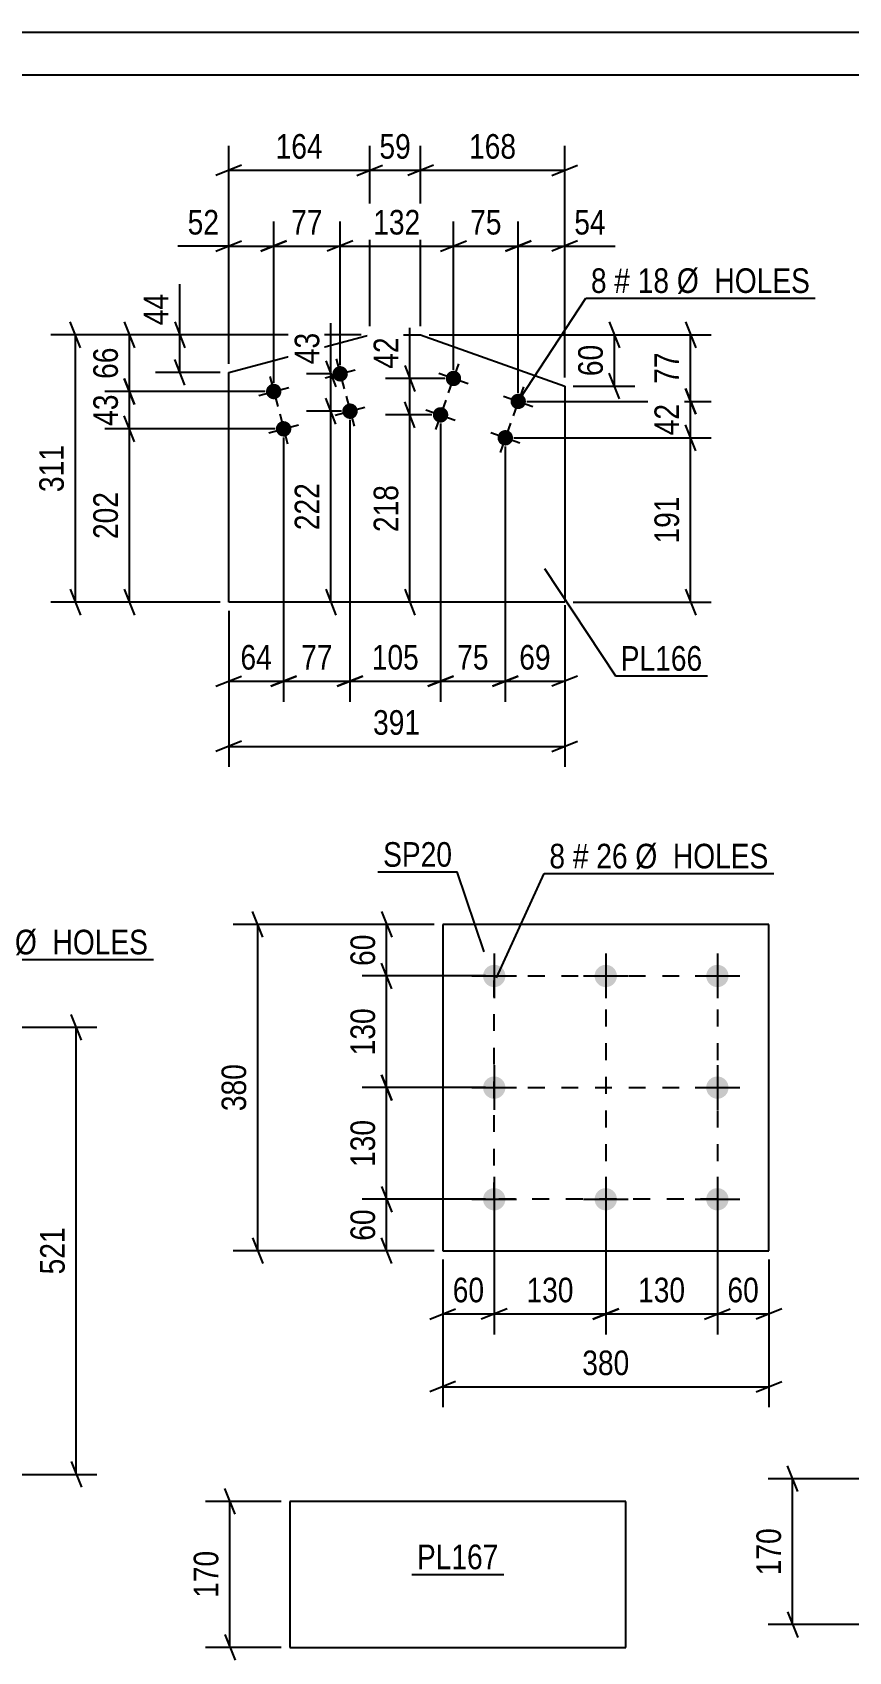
# Model space of a CAD drawing. Header units: millimetres. Extents: x 0 to 420, y 0 to 297.
# Drawn here: x 109.1 to 204.2, y 108.4 to 297 of the extents above; entities that cross this region are included whole.
import ezdxf

# ---------------------------------------------------------------- set-up
doc = ezdxf.new("R2010")
doc.units = ezdxf.units.MM
doc.linetypes.add('DXK_LINE_DOT2', pattern=[3.9198, 1.9599, -1.9599])
doc.styles.add('Arial Narrow', font='ARIALN.TTF', dxfattribs={"height": 0.2})

# ---------------------------------------------------------------- blocks, each defined once
blk = doc.blocks.new('Unknown-122572960-1115')
at = {"color": 5, "linetype": 'Continuous'}
for p, q in [((420, 297), (0, 297)), ((415, 292), (5, 292))]:
    blk.add_line(p, q, dxfattribs=at)
blk = doc.blocks.new('Part-122572960-23450 - 23449')
at = {"color": 2, "linetype": 'Continuous'}
for p, q in [((194.92, 193.12), (156.92, 193.12)), ((156.92, 193.12), (156.92, 155.12)), ((194.92, 155.12), (194.92, 193.12)), ((156.92, 155.12), (194.92, 155.12))]:
    blk.add_line(p, q, dxfattribs=at)
blk = doc.blocks.new('Bolt-122572960-23451 - 23449')
at = {"linetype": 'Continuous'}
for points in [[(162.92, 188.42, -1), (162.92, 185.82, -1)], [(175.92, 188.42, -1), (175.92, 185.82, -1)], [(188.92, 188.42, -1), (188.92, 185.82, -1)], [(162.92, 175.42, -1), (162.92, 172.82, -1)], [(188.92, 175.42, -1), (188.92, 172.82, -1)], [(162.92, 162.42, -1), (162.92, 159.82, -1)], [(175.92, 162.42, -1), (175.92, 159.82, -1)], [(188.92, 162.42, -1), (188.92, 159.82, -1)]]:
    blk.add_hatch(color=1, dxfattribs=at).paths.add_polyline_path(points)
at = {"color": 1, "linetype": 'Continuous'}
for p, q in [((162.92, 189.72), (162.92, 184.52)), ((175.92, 189.72), (175.92, 184.52)), ((188.92, 189.72), (188.92, 184.52)), ((160.32, 187.12), (165.52, 187.12)), ((173.32, 187.12), (178.52, 187.12)), ((186.32, 187.12), (191.52, 187.12)), ((162.92, 176.72), (162.92, 171.52)), ((188.92, 176.72), (188.92, 171.52)), ((160.32, 174.12), (165.52, 174.12)), ((186.32, 174.12), (191.52, 174.12)), ((162.92, 163.72), (162.92, 158.52)), ((175.92, 163.72), (175.92, 158.52)), ((188.92, 163.72), (188.92, 158.52)), ((160.32, 161.12), (165.52, 161.12)), ((173.32, 161.12), (178.52, 161.12)), ((186.32, 161.12), (191.52, 161.12))]:
    blk.add_line(p, q, dxfattribs=at)
blk = doc.blocks.new('Part-122572960-23481 - 23480')
at = {"color": 2, "linetype": 'Continuous'}
for p, q in [((178.25, 125.94), (139.11, 125.94)), ((139.11, 125.94), (139.11, 108.94)), ((178.25, 108.94), (178.25, 125.94)), ((139.11, 108.94), (178.25, 108.94))]:
    blk.add_line(p, q, dxfattribs=at)
blk = doc.blocks.new('Part-122572960-23623 - 23622')
at = {"color": 2, "linetype": 'Continuous'}
for p, q in [((131.99, 257.41), (148.42, 261.78)), ((148.42, 261.78), (154.34, 261.78)), ((154.34, 261.78), (171.13, 255.82)), ((131.99, 230.65), (131.99, 257.41)), ((171.13, 255.82), (171.13, 230.65)), ((171.13, 230.65), (131.99, 230.65))]:
    blk.add_line(p, q, dxfattribs=at)
blk = doc.blocks.new('Bolt-122572960-23624 - 23622')
at = {"linetype": 'Continuous'}
for points in [[(159.02, 256.4, -1), (157.33, 257, -1)], [(166.56, 253.73, -1), (164.87, 254.33, -1)], [(157.52, 252.16, -1), (155.82, 252.76, -1)], [(165.06, 249.49, -1), (163.36, 250.09, -1)]]:
    blk.add_hatch(color=1, dxfattribs=at).paths.add_polyline_path(points)
at = {"color": 1, "linetype": 'Continuous'}
for p, q in [((158.78, 258.4), (157.57, 255.01)), ((156.48, 257.31), (159.87, 256.1)), ((164.02, 254.63), (167.41, 253.43)), ((166.32, 255.73), (165.11, 252.33)), ((154.97, 253.06), (158.37, 251.86)), ((157.27, 254.16), (156.07, 250.77)), ((164.81, 251.48), (163.61, 248.09)), ((162.51, 250.39), (165.91, 249.19))]:
    blk.add_line(p, q, dxfattribs=at)
blk = doc.blocks.new('Bolt-122572960-23625 - 23622')
at = {"linetype": 'Continuous'}
for points in [[(144.74, 258.11), (144.92, 258.14), (145.11, 258.13), (145.29, 258.08), (145.46, 257.99), (145.6, 257.87), (145.72, 257.73), (145.81, 257.56), (145.86, 257.38), (145.87, 257.19), (145.84, 257), (145.77, 256.83), (145.67, 256.67), (145.53, 256.54), (145.37, 256.44), (145.2, 256.37), (145.01, 256.34), (144.82, 256.35), (144.64, 256.4), (144.48, 256.48), (144.33, 256.6), (144.21, 256.75), (144.13, 256.92), (144.08, 257.1), (144.07, 257.29), (144.1, 257.47), (144.17, 257.65), (144.27, 257.81), (144.4, 257.94), (144.56, 258.04)], [(137, 256.05), (137.19, 256.08), (137.38, 256.07), (137.56, 256.02), (137.73, 255.94), (137.87, 255.82), (137.99, 255.67), (138.08, 255.5), (138.13, 255.32), (138.13, 255.13), (138.1, 254.95), (138.04, 254.77), (137.93, 254.61), (137.8, 254.48), (137.64, 254.38), (137.47, 254.31), (137.28, 254.28), (137.09, 254.29), (136.91, 254.34), (136.74, 254.43), (136.6, 254.55), (136.48, 254.69), (136.4, 254.86), (136.35, 255.04), (136.34, 255.23), (136.37, 255.42), (136.43, 255.59), (136.54, 255.75), (136.67, 255.88), (136.83, 255.99)], [(145.89, 253.76), (146.08, 253.79), (146.27, 253.78), (146.45, 253.73), (146.62, 253.64), (146.76, 253.53), (146.88, 253.38), (146.96, 253.21), (147.01, 253.03), (147.02, 252.84), (146.99, 252.66), (146.92, 252.48), (146.82, 252.32), (146.69, 252.19), (146.53, 252.09), (146.36, 252.02), (146.17, 251.99), (145.98, 252), (145.8, 252.05), (145.63, 252.14), (145.49, 252.25), (145.37, 252.4), (145.28, 252.57), (145.23, 252.75), (145.23, 252.94), (145.25, 253.12), (145.32, 253.3), (145.43, 253.46), (145.56, 253.59), (145.72, 253.69)], [(138.16, 251.7), (138.35, 251.73), (138.54, 251.72), (138.72, 251.67), (138.88, 251.59), (139.03, 251.47), (139.15, 251.32), (139.23, 251.15), (139.28, 250.97), (139.29, 250.78), (139.26, 250.6), (139.19, 250.42), (139.09, 250.27), (138.96, 250.13), (138.8, 250.03), (138.62, 249.96), (138.44, 249.93), (138.25, 249.95), (138.07, 249.99), (137.9, 250.08), (137.76, 250.2), (137.64, 250.34), (137.55, 250.51), (137.5, 250.69), (137.49, 250.88), (137.52, 251.07), (137.59, 251.24), (137.69, 251.4), (137.83, 251.53), (137.99, 251.64)]]:
    blk.add_hatch(color=1, dxfattribs=at).paths.add_polyline_path(points)
at = {"color": 1, "linetype": 'Continuous'}
for p, q in [((144.5, 258.98), (145.43, 255.5)), ((136.77, 256.92), (137.7, 253.44)), ((143.23, 256.78), (146.71, 257.7)), ((135.5, 254.72), (138.98, 255.65)), ((145.66, 254.63), (146.59, 251.15)), ((144.38, 252.43), (147.86, 253.35)), ((136.65, 250.37), (140.13, 251.3)), ((137.93, 252.57), (138.86, 249.09))]:
    blk.add_line(p, q, dxfattribs=at)
blk = doc.blocks.new('Rectangle-122572960-28827 - 23449')
at = {"color": 1, "linetype": 'DXK_LINE_DOT2'}
blk.add_lwpolyline([(162.92, 187.12), (188.92, 187.12), (188.92, 161.12), (162.92, 161.12), (162.92, 187.12)], close=True, dxfattribs=at)
blk = doc.blocks.new('Line-122572960-28837 - 23449')
at = {"color": 1, "linetype": 'DXK_LINE_DOT2'}
blk.add_line((175.92, 187.12), (175.92, 161.12), dxfattribs=at)
blk = doc.blocks.new('Line-122572960-28844 - 23449')
at = {"color": 1, "linetype": 'DXK_LINE_DOT2'}
blk.add_line((162.92, 174.12), (188.92, 174.12), dxfattribs=at)
blk = doc.blocks.new('StraightDimension-122572960-23823 - 23490')
at = {"color": 7, "linetype": 'Continuous'}
for p, q in [((206.68, 128.58), (194.83, 128.58)), ((198.28, 127.08), (197.08, 130.08)), ((197.68, 111.58), (197.68, 128.58)), ((206.68, 111.58), (194.83, 111.58)), ((197.08, 113.08), (198.28, 110.08))]:
    blk.add_line(p, q, dxfattribs=at)
at = {"color": 0}
blk.add_wipeout([(196.93, 123.42), (192.73, 123.42), (192.73, 116.73), (196.93, 116.73)], dxfattribs=at)
at = {"color": 3, "style": 'Arial Narrow'}
blk.add_text('170', height=2.863, rotation=90.0002, dxfattribs=at).set_placement((196.33, 117.33))
blk = doc.blocks.new('StraightDimension-122572960-23787 - 23449')
at = {"color": 7, "linetype": 'Continuous'}
for p, q in [((188.92, 160.12), (188.92, 145.37)), ((194.92, 154.12), (194.92, 145.37)), ((187.42, 147.17), (190.42, 148.37)), ((188.92, 147.77), (194.92, 147.77)), ((196.42, 148.37), (193.42, 147.17))]:
    blk.add_line(p, q, dxfattribs=at)
at = {"color": 0}
blk.add_wipeout([(194.35, 148.52), (194.35, 152.72), (189.49, 152.72), (189.49, 148.52)], dxfattribs=at)
at = {"color": 3, "style": 'Arial Narrow'}
blk.add_text('60', height=2.863, dxfattribs=at).set_placement((190.09, 149.12))
blk = doc.blocks.new('StraightDimension-122572960-23767 - 23449')
at = {"color": 7, "linetype": 'Continuous'}
for p, q in [((149.79, 194.62), (150.99, 191.62)), ((155.92, 193.12), (147.54, 193.12)), ((150.39, 187.12), (150.39, 193.12)), ((150.99, 185.62), (149.79, 188.62)), ((161.92, 187.12), (147.54, 187.12))]:
    blk.add_line(p, q, dxfattribs=at)
at = {"color": 0}
blk.add_wipeout([(149.64, 192.55), (145.44, 192.55), (145.44, 187.69), (149.64, 187.69)], dxfattribs=at)
at = {"color": 3, "style": 'Arial Narrow'}
blk.add_text('60', height=2.863, rotation=90.0002, dxfattribs=at).set_placement((149.04, 188.29))
blk = doc.blocks.new('StraightDimension-122572960-29993 - 23449')
at = {"color": 7, "linetype": 'Continuous'}
for p, q in [((175.92, 160.12), (175.92, 145.37)), ((188.92, 160.12), (188.92, 145.37)), ((177.42, 148.37), (174.42, 147.17)), ((175.92, 147.77), (188.92, 147.77)), ((187.42, 147.17), (190.42, 148.37))]:
    blk.add_line(p, q, dxfattribs=at)
at = {"color": 0}
blk.add_wipeout([(185.76, 148.52), (185.76, 152.72), (179.08, 152.72), (179.08, 148.52)], dxfattribs=at)
at = {"color": 3, "style": 'Arial Narrow'}
blk.add_text('130', height=2.863, dxfattribs=at).set_placement((179.68, 149.12))
blk = doc.blocks.new('StraightDimension-122572960-23770 - 23449')
at = {"color": 7, "linetype": 'Continuous'}
for p, q in [((149.79, 162.62), (150.99, 159.62)), ((161.92, 161.12), (147.54, 161.12)), ((150.39, 155.12), (150.39, 161.12)), ((150.99, 153.62), (149.79, 156.62)), ((155.92, 155.12), (147.54, 155.12))]:
    blk.add_line(p, q, dxfattribs=at)
at = {"color": 0}
blk.add_wipeout([(149.64, 160.55), (145.44, 160.55), (145.44, 155.69), (149.64, 155.69)], dxfattribs=at)
at = {"color": 3, "style": 'Arial Narrow'}
blk.add_text('60', height=2.863, rotation=90.0002, dxfattribs=at).set_placement((149.04, 156.29))
blk = doc.blocks.new('StraightDimension-122572960-23783 - 23449')
at = {"color": 7, "linetype": 'Continuous'}
for p, q in [((135.97, 191.62), (134.77, 194.62)), ((155.92, 193.12), (132.52, 193.12)), ((135.37, 155.12), (135.37, 193.12)), ((134.77, 156.62), (135.97, 153.62)), ((155.92, 155.12), (132.52, 155.12))]:
    blk.add_line(p, q, dxfattribs=at)
at = {"color": 0}
blk.add_wipeout([(134.62, 177.46), (130.42, 177.46), (130.42, 170.78), (134.62, 170.78)], dxfattribs=at)
at = {"color": 3, "style": 'Arial Narrow'}
blk.add_text('380', height=2.863, rotation=90.0002, dxfattribs=at).set_placement((134.02, 171.38))
blk = doc.blocks.new('StraightDimension-122572960-23790 - 23449')
at = {"color": 7, "linetype": 'Continuous'}
for p, q in [((162.92, 160.12), (162.92, 145.37)), ((156.92, 154.12), (156.92, 145.37)), ((155.42, 147.17), (158.42, 148.37)), ((156.92, 147.77), (162.92, 147.77)), ((164.42, 148.37), (161.42, 147.17))]:
    blk.add_line(p, q, dxfattribs=at)
at = {"color": 0}
blk.add_wipeout([(162.35, 148.52), (162.35, 152.72), (157.49, 152.72), (157.49, 148.52)], dxfattribs=at)
at = {"color": 3, "style": 'Arial Narrow'}
blk.add_text('60', height=2.863, dxfattribs=at).set_placement((158.09, 149.12))
blk = doc.blocks.new('StraightDimension-122572960-23803 - 23449')
at = {"color": 7, "linetype": 'Continuous'}
for p, q in [((156.92, 154.12), (156.92, 136.89)), ((194.92, 154.12), (194.92, 136.89)), ((158.42, 139.89), (155.42, 138.69)), ((193.42, 138.69), (196.42, 139.89)), ((156.92, 139.29), (194.92, 139.29))]:
    blk.add_line(p, q, dxfattribs=at)
at = {"color": 0}
blk.add_wipeout([(179.26, 140.04), (179.26, 144.24), (172.58, 144.24), (172.58, 140.04)], dxfattribs=at)
at = {"color": 3, "style": 'Arial Narrow'}
blk.add_text('380', height=2.863, dxfattribs=at).set_placement((173.18, 140.64))
blk = doc.blocks.new('StraightDimension-122572960-29969 - 23449')
at = {"color": 7, "linetype": 'Continuous'}
for p, q in [((150.99, 172.62), (149.79, 175.62)), ((161.92, 174.12), (147.54, 174.12)), ((150.39, 161.12), (150.39, 174.12)), ((149.79, 162.62), (150.99, 159.62)), ((161.92, 161.12), (147.54, 161.12))]:
    blk.add_line(p, q, dxfattribs=at)
at = {"color": 0}
blk.add_wipeout([(149.64, 170.96), (145.44, 170.96), (145.44, 164.28), (149.64, 164.28)], dxfattribs=at)
at = {"color": 3, "style": 'Arial Narrow'}
blk.add_text('130', height=2.863, rotation=90.0002, dxfattribs=at).set_placement((149.04, 164.88))
blk = doc.blocks.new('StraightDimension-122572960-29971 - 23449')
at = {"color": 7, "linetype": 'Continuous'}
for p, q in [((150.99, 185.62), (149.79, 188.62)), ((161.92, 187.12), (147.54, 187.12)), ((150.39, 174.12), (150.39, 187.12)), ((149.79, 175.62), (150.99, 172.62)), ((161.92, 174.12), (147.54, 174.12))]:
    blk.add_line(p, q, dxfattribs=at)
at = {"color": 0}
blk.add_wipeout([(149.64, 183.96), (145.44, 183.96), (145.44, 177.28), (149.64, 177.28)], dxfattribs=at)
at = {"color": 3, "style": 'Arial Narrow'}
blk.add_text('130', height=2.863, rotation=90.0002, dxfattribs=at).set_placement((149.04, 177.88))
blk = doc.blocks.new('StraightDimension-122572960-29991 - 23449')
at = {"color": 7, "linetype": 'Continuous'}
for p, q in [((162.92, 160.12), (162.92, 145.37)), ((175.92, 160.12), (175.92, 145.37)), ((164.42, 148.37), (161.42, 147.17)), ((162.92, 147.77), (175.92, 147.77)), ((174.42, 147.17), (177.42, 148.37))]:
    blk.add_line(p, q, dxfattribs=at)
at = {"color": 0}
blk.add_wipeout([(172.76, 148.52), (172.76, 152.72), (166.08, 152.72), (166.08, 148.52)], dxfattribs=at)
at = {"color": 3, "style": 'Arial Narrow'}
blk.add_text('130', height=2.863, dxfattribs=at).set_placement((166.68, 149.12))
blk = doc.blocks.new('StraightDimension-122572960-23815 - 23480')
at = {"color": 7, "linetype": 'Continuous'}
for p, q in [((132.73, 124.44), (131.53, 127.44)), ((138.11, 125.94), (129.28, 125.94)), ((132.13, 108.94), (132.13, 125.94)), ((131.53, 110.44), (132.73, 107.44)), ((138.11, 108.94), (129.28, 108.94))]:
    blk.add_line(p, q, dxfattribs=at)
at = {"color": 0}
blk.add_wipeout([(131.38, 120.78), (127.18, 120.78), (127.18, 114.1), (131.38, 114.1)], dxfattribs=at)
at = {"color": 3, "style": 'Arial Narrow'}
blk.add_text('170', height=2.863, rotation=90.0002, dxfattribs=at).set_placement((130.78, 114.7))
blk = doc.blocks.new('StraightDimension-122572960-24060 - 23622')
at = {"color": 7, "linetype": 'Continuous'}
for p, q in [((119.83, 256.68), (121.03, 253.68)), ((136.24, 255.18), (117.58, 255.18)), ((120.43, 250.83), (120.43, 255.18)), ((137.39, 250.83), (117.58, 250.83)), ((121.03, 249.33), (119.83, 252.33))]:
    blk.add_line(p, q, dxfattribs=at)
at = {"color": 0}
blk.add_wipeout([(119.68, 255.44), (115.48, 255.44), (115.48, 250.58), (119.68, 250.58)], dxfattribs=at)
at = {"color": 3, "style": 'Arial Narrow'}
blk.add_text('43', height=2.863, rotation=90.0002, dxfattribs=at).set_placement((119.08, 251.18))
blk = doc.blocks.new('StraightDimension-122572960-23984 - 23622')
at = {"color": 7, "linetype": 'Continuous'}
for p, q in [((148.42, 262.78), (148.42, 283.79)), ((154.34, 262.78), (154.34, 283.79)), ((146.92, 280.34), (149.92, 281.54)), ((155.84, 281.54), (152.84, 280.34)), ((148.42, 280.94), (154.34, 280.94))]:
    blk.add_line(p, q, dxfattribs=at)
at = {"color": 0}
blk.add_wipeout([(153.81, 281.69), (153.81, 285.89), (148.95, 285.89), (148.95, 281.69)], dxfattribs=at)
at = {"color": 3, "style": 'Arial Narrow'}
blk.add_text('59', height=2.863, dxfattribs=at).set_placement((149.55, 282.29))
blk = doc.blocks.new('StraightDimension-122572960-23983 - 23622')
at = {"color": 7, "linetype": 'Continuous'}
for p, q in [((154.34, 262.78), (154.34, 283.79)), ((171.13, 256.82), (171.13, 283.79)), ((155.84, 281.54), (152.84, 280.34)), ((169.63, 280.34), (172.63, 281.54)), ((154.34, 280.94), (171.13, 280.94))]:
    blk.add_line(p, q, dxfattribs=at)
at = {"color": 0}
blk.add_wipeout([(166.08, 281.69), (166.08, 285.89), (159.39, 285.89), (159.39, 281.69)], dxfattribs=at)
at = {"color": 3, "style": 'Arial Narrow'}
blk.add_text('168', height=2.863, dxfattribs=at).set_placement((159.99, 282.29))
blk = doc.blocks.new('StraightDimension-122572960-23985 - 23622')
at = {"color": 7, "linetype": 'Continuous'}
for p, q in [((131.99, 258.41), (131.99, 283.79)), ((148.42, 262.78), (148.42, 283.79)), ((133.49, 281.54), (130.49, 280.34)), ((146.92, 280.34), (149.92, 281.54)), ((131.99, 280.94), (148.42, 280.94))]:
    blk.add_line(p, q, dxfattribs=at)
at = {"color": 0}
blk.add_wipeout([(143.54, 281.69), (143.54, 285.89), (136.86, 285.89), (136.86, 281.69)], dxfattribs=at)
at = {"color": 3, "style": 'Arial Narrow'}
blk.add_text('164', height=2.863, dxfattribs=at).set_placement((137.46, 282.29))
blk = doc.blocks.new('StraightDimension-122572960-23991 - 23622')
at = {"color": 7, "linetype": 'Continuous'}
for p, q in [((131.99, 229.65), (131.99, 211.46)), ((171.13, 229.65), (171.13, 211.46)), ((133.49, 214.46), (130.49, 213.26)), ((131.99, 213.86), (171.13, 213.86)), ((169.63, 213.26), (172.63, 214.46))]:
    blk.add_line(p, q, dxfattribs=at)
at = {"color": 0}
blk.add_wipeout([(154.9, 214.61), (154.9, 218.81), (148.21, 218.81), (148.21, 214.61)], dxfattribs=at)
at = {"color": 3, "style": 'Arial Narrow'}
blk.add_text('391', height=2.863, dxfattribs=at).set_placement((148.81, 215.21))
blk = doc.blocks.new('StraightDimension-122572960-24059 - 23622')
at = {"color": 7, "linetype": 'Continuous'}
for p, q in [((119.83, 263.28), (121.03, 260.28)), ((147.42, 261.78), (117.58, 261.78)), ((120.43, 255.18), (120.43, 261.78)), ((121.03, 253.68), (119.83, 256.68)), ((136.24, 255.18), (117.58, 255.18))]:
    blk.add_line(p, q, dxfattribs=at)
at = {"color": 0}
blk.add_wipeout([(119.68, 260.91), (115.48, 260.91), (115.48, 256.05), (119.68, 256.05)], dxfattribs=at)
at = {"color": 3, "style": 'Arial Narrow'}
blk.add_text('66', height=2.863, rotation=90.0002, dxfattribs=at).set_placement((119.08, 256.65))
blk = doc.blocks.new('StraightDimension-122572960-23995 - 23622')
at = {"color": 7, "linetype": 'Continuous'}
for p, q in [((125.7, 263.28), (126.9, 260.28)), ((147.42, 261.78), (123.45, 261.78)), ((126.3, 257.41), (126.3, 261.78)), ((126.9, 255.91), (125.7, 258.91)), ((130.99, 257.41), (123.45, 257.41))]:
    blk.add_line(p, q, dxfattribs=at)
at = {"color": 0}
blk.add_wipeout([(125.55, 267.16), (121.35, 267.16), (121.35, 262.3), (125.55, 262.3)], dxfattribs=at)
at = {"color": 7, "linetype": 'Continuous'}
blk.add_line((126.3, 261.78), (126.3, 267.68), dxfattribs=at)
blk.add_line((126.3, 261.78), (126.3, 267.68), dxfattribs=at)
at = {"color": 3, "style": 'Arial Narrow'}
blk.add_text('44', height=2.863, rotation=90.0002, dxfattribs=at).set_placement((124.95, 262.9))
blk = doc.blocks.new('StraightDimension-122572960-23999 - 23622')
at = {"color": 7, "linetype": 'Continuous'}
for p, q in [((176.32, 263.28), (177.52, 260.28)), ((155.34, 261.78), (179.32, 261.78)), ((176.92, 255.82), (176.92, 261.78)), ((177.52, 254.32), (176.32, 257.32)), ((172.13, 255.82), (179.32, 255.82))]:
    blk.add_line(p, q, dxfattribs=at)
at = {"color": 0}
blk.add_wipeout([(176.17, 261.23), (171.97, 261.23), (171.97, 256.37), (176.17, 256.37)], dxfattribs=at)
at = {"color": 3, "style": 'Arial Narrow'}
blk.add_text('60', height=2.863, rotation=90.0002, dxfattribs=at).set_placement((175.57, 256.97))
blk = doc.blocks.new('StraightDimension-122572960-24003 - 23622')
at = {"color": 7, "linetype": 'Continuous'}
for p, q in [((165.72, 255.03), (165.72, 274.96)), ((171.13, 256.82), (171.13, 274.96)), ((164.22, 271.51), (167.22, 272.71)), ((165.72, 272.11), (171.13, 272.11)), ((172.63, 272.71), (169.63, 271.51))]:
    blk.add_line(p, q, dxfattribs=at)
at = {"color": 0}
blk.add_wipeout([(176.51, 272.86), (176.51, 277.06), (171.65, 277.06), (171.65, 272.86)], dxfattribs=at)
at = {"color": 7, "linetype": 'Continuous'}
blk.add_line((171.13, 272.11), (177.03, 272.11), dxfattribs=at)
blk.add_line((171.13, 272.11), (177.03, 272.11), dxfattribs=at)
at = {"color": 3, "style": 'Arial Narrow'}
blk.add_text('54', height=2.863, dxfattribs=at).set_placement((172.25, 273.46))
blk = doc.blocks.new('StraightDimension-122572960-24004 - 23622')
at = {"color": 7, "linetype": 'Continuous'}
for p, q in [((158.18, 257.7), (158.18, 274.96)), ((165.72, 255.03), (165.72, 274.96)), ((156.68, 271.51), (159.68, 272.71)), ((158.18, 272.11), (165.72, 272.11)), ((167.22, 272.71), (164.22, 271.51))]:
    blk.add_line(p, q, dxfattribs=at)
at = {"color": 0}
blk.add_wipeout([(164.37, 272.86), (164.37, 277.06), (159.52, 277.06), (159.52, 272.86)], dxfattribs=at)
at = {"color": 3, "style": 'Arial Narrow'}
blk.add_text('75', height=2.863, dxfattribs=at).set_placement((160.12, 273.46))
blk = doc.blocks.new('StraightDimension-122572960-24005 - 23622')
at = {"color": 7, "linetype": 'Continuous'}
for p, q in [((144.97, 258.24), (144.97, 274.96)), ((158.18, 257.7), (158.18, 274.96)), ((146.47, 272.71), (143.47, 271.51)), ((144.97, 272.11), (158.18, 272.11)), ((156.68, 271.51), (159.68, 272.71))]:
    blk.add_line(p, q, dxfattribs=at)
at = {"color": 0}
blk.add_wipeout([(154.91, 272.86), (154.91, 277.06), (148.23, 277.06), (148.23, 272.86)], dxfattribs=at)
at = {"color": 3, "style": 'Arial Narrow'}
blk.add_text('132', height=2.863, dxfattribs=at).set_placement((148.83, 273.46))
blk = doc.blocks.new('StraightDimension-122572960-24006 - 23622')
at = {"color": 7, "linetype": 'Continuous'}
for p, q in [((137.24, 256.18), (137.24, 274.96)), ((144.97, 258.24), (144.97, 274.96)), ((135.74, 271.51), (138.74, 272.71)), ((137.24, 272.11), (144.97, 272.11)), ((146.47, 272.71), (143.47, 271.51))]:
    blk.add_line(p, q, dxfattribs=at)
at = {"color": 0}
blk.add_wipeout([(143.53, 272.86), (143.53, 277.06), (138.67, 277.06), (138.67, 272.86)], dxfattribs=at)
at = {"color": 3, "style": 'Arial Narrow'}
blk.add_text('77', height=2.863, dxfattribs=at).set_placement((139.27, 273.46))
blk = doc.blocks.new('StraightDimension-122572960-27107 - 23622')
at = {"color": 7, "linetype": 'Continuous'}
for p, q in [((145.12, 252.89), (141.04, 252.89)), ((144.49, 251.39), (143.29, 254.39)), ((143.89, 230.65), (143.89, 252.89)), ((143.29, 232.15), (144.49, 229.15)), ((145.12, 230.65), (141.04, 230.65))]:
    blk.add_line(p, q, dxfattribs=at)
at = {"color": 0}
blk.add_wipeout([(143.14, 245.11), (138.94, 245.11), (138.94, 238.43), (143.14, 238.43)], dxfattribs=at)
at = {"color": 3, "style": 'Arial Narrow'}
blk.add_text('222', height=2.863, rotation=90.0002, dxfattribs=at).set_placement((142.54, 239.03))
blk = doc.blocks.new('StraightDimension-122572960-24007 - 23622')
at = {"color": 7, "linetype": 'Continuous'}
for p, q in [((131.99, 258.41), (131.99, 274.96)), ((137.24, 256.18), (137.24, 274.96)), ((130.49, 271.51), (133.49, 272.71)), ((131.99, 272.11), (137.24, 272.11)), ((138.74, 272.71), (135.74, 271.51))]:
    blk.add_line(p, q, dxfattribs=at)
at = {"color": 0}
blk.add_wipeout([(131.46, 272.86), (131.46, 277.06), (126.61, 277.06), (126.61, 272.86)], dxfattribs=at)
at = {"color": 7, "linetype": 'Continuous'}
blk.add_line((131.99, 272.11), (126.08, 272.11), dxfattribs=at)
blk.add_line((131.99, 272.11), (126.08, 272.11), dxfattribs=at)
at = {"color": 3, "style": 'Arial Narrow'}
blk.add_text('52', height=2.863, dxfattribs=at).set_placement((127.21, 273.46))
blk = doc.blocks.new('StraightDimension-122572960-24039 - 23622')
at = {"color": 7, "linetype": 'Continuous'}
for p, q in [((185.2, 263.28), (186.4, 260.28)), ((155.34, 261.78), (188.2, 261.78)), ((185.8, 254.03), (185.8, 261.78)), ((186.4, 252.53), (185.2, 255.53)), ((166.72, 254.03), (188.2, 254.03))]:
    blk.add_line(p, q, dxfattribs=at)
at = {"color": 0}
blk.add_wipeout([(185.05, 260.33), (180.85, 260.33), (180.85, 255.48), (185.05, 255.48)], dxfattribs=at)
at = {"color": 3, "style": 'Arial Narrow'}
blk.add_text('77', height=2.863, rotation=90.0002, dxfattribs=at).set_placement((184.45, 256.08))
blk = doc.blocks.new('StraightDimension-122572960-24040 - 23622')
at = {"color": 7, "linetype": 'Continuous'}
for p, q in [((185.2, 255.53), (186.4, 252.53)), ((166.72, 254.03), (188.2, 254.03)), ((185.8, 249.79), (185.8, 254.03)), ((186.4, 248.29), (185.2, 251.29)), ((165.21, 249.79), (188.2, 249.79))]:
    blk.add_line(p, q, dxfattribs=at)
at = {"color": 0}
blk.add_wipeout([(185.05, 254.34), (180.85, 254.34), (180.85, 249.48), (185.05, 249.48)], dxfattribs=at)
at = {"color": 3, "style": 'Arial Narrow'}
blk.add_text('42', height=2.863, rotation=90.0002, dxfattribs=at).set_placement((184.45, 250.08))
blk = doc.blocks.new('StraightDimension-122572960-24041 - 23622')
at = {"color": 7, "linetype": 'Continuous'}
for p, q in [((186.4, 248.29), (185.2, 251.29)), ((165.21, 249.79), (188.2, 249.79)), ((185.8, 230.65), (185.8, 249.79)), ((185.2, 232.15), (186.4, 229.15)), ((172.13, 230.65), (188.2, 230.65))]:
    blk.add_line(p, q, dxfattribs=at)
at = {"color": 0}
blk.add_wipeout([(185.05, 243.56), (180.85, 243.56), (180.85, 236.88), (185.05, 236.88)], dxfattribs=at)
at = {"color": 3, "style": 'Arial Narrow'}
blk.add_text('191', height=2.863, rotation=90.0002, dxfattribs=at).set_placement((184.45, 237.48))
blk = doc.blocks.new('StraightDimension-122572960-24061 - 23622')
at = {"color": 7, "linetype": 'Continuous'}
for p, q in [((137.39, 250.83), (117.58, 250.83)), ((121.03, 249.33), (119.83, 252.33)), ((120.43, 230.65), (120.43, 250.83)), ((119.83, 232.15), (121.03, 229.15)), ((130.99, 230.65), (117.58, 230.65))]:
    blk.add_line(p, q, dxfattribs=at)
at = {"color": 0}
blk.add_wipeout([(119.68, 244.08), (115.48, 244.08), (115.48, 237.4), (119.68, 237.4)], dxfattribs=at)
at = {"color": 3, "style": 'Arial Narrow'}
blk.add_text('202', height=2.863, rotation=90.0002, dxfattribs=at).set_placement((119.08, 238))
blk = doc.blocks.new('StraightDimension-122572960-24079 - 23622')
at = {"color": 7, "linetype": 'Continuous'}
for p, q in [((114.73, 260.28), (113.53, 263.28)), ((147.42, 261.78), (111.28, 261.78)), ((114.13, 230.65), (114.13, 261.78)), ((113.53, 232.15), (114.73, 229.15)), ((130.99, 230.65), (111.28, 230.65))]:
    blk.add_line(p, q, dxfattribs=at)
at = {"color": 0}
blk.add_wipeout([(113.38, 249.55), (109.18, 249.55), (109.18, 242.87), (113.38, 242.87)], dxfattribs=at)
at = {"color": 3, "style": 'Arial Narrow'}
blk.add_text('311', height=2.863, rotation=90.0002, dxfattribs=at).set_placement((112.78, 243.47))
blk = doc.blocks.new('StraightDimension-122572960-27106 - 23622')
at = {"color": 7, "linetype": 'Continuous'}
for p, q in [((143.29, 258.74), (144.49, 255.74)), ((143.97, 257.24), (141.04, 257.24)), ((143.89, 252.89), (143.89, 257.24)), ((145.12, 252.89), (141.04, 252.89)), ((144.49, 251.39), (143.29, 254.39))]:
    blk.add_line(p, q, dxfattribs=at)
at = {"color": 0}
blk.add_wipeout([(143.14, 262.62), (138.94, 262.62), (138.94, 257.76), (143.14, 257.76)], dxfattribs=at)
at = {"color": 7, "linetype": 'Continuous'}
blk.add_line((143.89, 257.24), (143.89, 263.15), dxfattribs=at)
blk.add_line((143.89, 257.24), (143.89, 263.15), dxfattribs=at)
at = {"color": 3, "style": 'Arial Narrow'}
blk.add_text('43', height=2.863, rotation=90.0002, dxfattribs=at).set_placement((142.54, 258.36))
blk = doc.blocks.new('StraightDimension-122572960-27130 - 23622')
at = {"color": 7, "linetype": 'Continuous'}
for p, q in [((157.18, 256.7), (150.24, 256.7)), ((152.49, 258.2), (153.69, 255.2)), ((153.09, 252.46), (153.09, 256.7)), ((153.69, 250.96), (152.49, 253.96)), ((155.67, 252.46), (150.24, 252.46))]:
    blk.add_line(p, q, dxfattribs=at)
at = {"color": 0}
blk.add_wipeout([(152.34, 262.09), (148.14, 262.09), (148.14, 257.23), (152.34, 257.23)], dxfattribs=at)
at = {"color": 7, "linetype": 'Continuous'}
blk.add_line((153.09, 256.7), (153.09, 262.61), dxfattribs=at)
blk.add_line((153.09, 256.7), (153.09, 262.61), dxfattribs=at)
at = {"color": 3, "style": 'Arial Narrow'}
blk.add_text('42', height=2.863, rotation=90.0002, dxfattribs=at).set_placement((151.74, 257.83))
blk = doc.blocks.new('StraightDimension-122572960-27131 - 23622')
at = {"color": 7, "linetype": 'Continuous'}
for p, q in [((153.69, 250.96), (152.49, 253.96)), ((155.67, 252.46), (150.24, 252.46)), ((153.09, 230.65), (153.09, 252.46)), ((152.49, 232.15), (153.69, 229.15)), ((155.67, 230.65), (150.24, 230.65))]:
    blk.add_line(p, q, dxfattribs=at)
at = {"color": 0}
blk.add_wipeout([(152.34, 244.9), (148.14, 244.9), (148.14, 238.21), (152.34, 238.21)], dxfattribs=at)
at = {"color": 3, "style": 'Arial Narrow'}
blk.add_text('218', height=2.863, rotation=90.0002, dxfattribs=at).set_placement((151.74, 238.81))
blk = doc.blocks.new('StraightDimension-122572960-27154 - 23622')
at = {"color": 7, "linetype": 'Continuous'}
for p, q in [((164.21, 248.79), (164.21, 219.05)), ((171.13, 230.31), (171.13, 219.05)), ((162.71, 220.85), (165.71, 222.05)), ((164.21, 221.45), (171.13, 221.45)), ((172.63, 222.05), (169.63, 220.85))]:
    blk.add_line(p, q, dxfattribs=at)
at = {"color": 0}
blk.add_wipeout([(170.1, 222.2), (170.1, 226.4), (165.24, 226.4), (165.24, 222.2)], dxfattribs=at)
at = {"color": 3, "style": 'Arial Narrow'}
blk.add_text('69', height=2.863, dxfattribs=at).set_placement((165.84, 222.8))
blk = doc.blocks.new('StraightDimension-122572960-27155 - 23622')
at = {"color": 7, "linetype": 'Continuous'}
for p, q in [((156.67, 251.46), (156.67, 219.05)), ((164.21, 248.79), (164.21, 219.05)), ((155.17, 220.85), (158.17, 222.05)), ((156.67, 221.45), (164.21, 221.45)), ((165.71, 222.05), (162.71, 220.85))]:
    blk.add_line(p, q, dxfattribs=at)
at = {"color": 0}
blk.add_wipeout([(162.87, 222.2), (162.87, 226.4), (158.01, 226.4), (158.01, 222.2)], dxfattribs=at)
at = {"color": 3, "style": 'Arial Narrow'}
blk.add_text('75', height=2.863, dxfattribs=at).set_placement((158.61, 222.8))
blk = doc.blocks.new('StraightDimension-122572960-27156 - 23622')
at = {"color": 7, "linetype": 'Continuous'}
for p, q in [((146.12, 251.89), (146.12, 219.05)), ((156.67, 251.46), (156.67, 219.05)), ((144.62, 220.85), (147.62, 222.05)), ((146.12, 221.45), (156.67, 221.45)), ((158.17, 222.05), (155.17, 220.85))]:
    blk.add_line(p, q, dxfattribs=at)
at = {"color": 0}
blk.add_wipeout([(154.74, 222.2), (154.74, 226.4), (148.06, 226.4), (148.06, 222.2)], dxfattribs=at)
at = {"color": 3, "style": 'Arial Narrow'}
blk.add_text('105', height=2.863, dxfattribs=at).set_placement((148.66, 222.8))
blk = doc.blocks.new('StraightDimension-122572960-27157 - 23622')
at = {"color": 7, "linetype": 'Continuous'}
for p, q in [((146.12, 251.89), (146.12, 219.05)), ((138.39, 249.83), (138.39, 219.05)), ((136.89, 220.85), (139.89, 222.05)), ((138.39, 221.45), (146.12, 221.45)), ((147.62, 222.05), (144.62, 220.85))]:
    blk.add_line(p, q, dxfattribs=at)
at = {"color": 0}
blk.add_wipeout([(144.69, 222.2), (144.69, 226.4), (139.83, 226.4), (139.83, 222.2)], dxfattribs=at)
at = {"color": 3, "style": 'Arial Narrow'}
blk.add_text('77', height=2.863, dxfattribs=at).set_placement((140.43, 222.8))
blk = doc.blocks.new('StraightDimension-122572960-27158 - 23622')
at = {"color": 7, "linetype": 'Continuous'}
for p, q in [((138.39, 249.83), (138.39, 219.05)), ((131.99, 229.65), (131.99, 219.05)), ((130.49, 220.85), (133.49, 222.05)), ((131.99, 221.45), (138.39, 221.45)), ((139.89, 222.05), (136.89, 220.85))]:
    blk.add_line(p, q, dxfattribs=at)
at = {"color": 0}
blk.add_wipeout([(137.62, 222.2), (137.62, 226.4), (132.76, 226.4), (132.76, 222.2)], dxfattribs=at)
at = {"color": 3, "style": 'Arial Narrow'}
blk.add_text('64', height=2.863, dxfattribs=at).set_placement((133.36, 222.8))
blk = doc.blocks.new('StraightDimension-122572960-24195 - 23632')
at = {"color": 7, "linetype": 'Continuous'}
for p, q in [((68.68, 181.14), (116.64, 181.14)), ((114.84, 179.64), (113.64, 182.64)), ((114.24, 129.08), (114.24, 181.14)), ((113.64, 130.58), (114.84, 127.58)), ((88.44, 129.08), (116.64, 129.08))]:
    blk.add_line(p, q, dxfattribs=at)
at = {"color": 0}
blk.add_wipeout([(113.49, 158.46), (109.29, 158.46), (109.29, 151.77), (113.49, 151.77)], dxfattribs=at)
at = {"color": 3, "style": 'Arial Narrow'}
blk.add_text('521', height=2.863, rotation=90.0002, dxfattribs=at).set_placement((112.89, 152.37))
blk = doc.blocks.new('Mark-122572960-24460 - 23449')
at = {"color": 0}
blk.add_wipeout([(171.18, 199.65), (171.18, 202.65), (169.35, 202.65), (169.35, 199.65)], dxfattribs=at)
blk.add_wipeout([(171.18, 199.65), (171.18, 202.65), (169.35, 202.65), (169.35, 199.65)], dxfattribs=at)
at = {"color": 7, "linetype": 'Continuous'}
blk.add_line((163.18, 186.9), (168.75, 199.05), dxfattribs=at)
at = {"color": 3, "style": 'Arial Narrow'}
blk.add_text('8', height=2.86, dxfattribs=at).set_placement((169.35, 199.65))
at = {"color": 0}
blk.add_wipeout([(173.91, 199.65), (173.91, 202.65), (172.08, 202.65), (172.08, 199.65)], dxfattribs=at)
blk.add_wipeout([(173.91, 199.65), (173.91, 202.65), (172.08, 202.65), (172.08, 199.65)], dxfattribs=at)
blk.add_wipeout([(178.46, 199.65), (178.46, 202.65), (174.81, 202.65), (174.81, 199.65)], dxfattribs=at)
blk.add_wipeout([(178.46, 199.65), (178.46, 202.65), (174.81, 202.65), (174.81, 199.65)], dxfattribs=at)
at = {"color": 3, "style": 'Arial Narrow'}
for s, height, p in [('#', 2.86, (172.08, 199.65)), ('26', 2.863, (174.81, 199.65))]:
    blk.add_text(s, height=height, dxfattribs=at).set_placement(p)
at = {"color": 0}
blk.add_wipeout([(194.89, 199.65), (194.89, 202.65), (179.36, 202.65), (179.36, 199.65)], dxfattribs=at)
blk.add_wipeout([(194.89, 199.65), (194.89, 202.65), (179.36, 202.65), (179.36, 199.65)], dxfattribs=at)
at = {"color": 7, "linetype": 'Continuous'}
blk.add_line((168.75, 199.05), (195.49, 199.05), dxfattribs=at)
at = {"color": 3, "style": 'Arial Narrow'}
blk.add_text('Ø  HOLES', height=2.863, dxfattribs=at).set_placement((179.36, 199.65))
blk = doc.blocks.new('Mark-122572960-24457 - 23449')
at = {"color": 0}
blk.add_wipeout([(158.02, 199.84), (158.02, 202.84), (149.98, 202.84), (149.98, 199.84)], dxfattribs=at)
blk.add_wipeout([(158.02, 199.84), (158.02, 202.84), (149.98, 202.84), (149.98, 199.84)], dxfattribs=at)
at = {"color": 30, "linetype": 'Continuous'}
for p in [(149.38, 199.24), (161.74, 189.93)]:
    blk.add_line(p, (158.62, 199.24), dxfattribs=at)
at = {"color": 3, "style": 'Arial Narrow'}
blk.add_text('SP20', height=2.863, dxfattribs=at).set_placement((149.98, 199.84))
blk = doc.blocks.new('Mark-122572960-24464 - 23480')
at = {"color": 0}
blk.add_wipeout([(163.43, 118.04), (163.43, 121.04), (153.92, 121.04), (153.92, 118.04)], dxfattribs=at)
blk.add_wipeout([(163.43, 118.04), (163.43, 121.04), (153.92, 121.04), (153.92, 118.04)], dxfattribs=at)
at = {"color": 30, "linetype": 'Continuous'}
blk.add_line((153.32, 117.44), (164.03, 117.44), dxfattribs=at)
at = {"color": 3, "style": 'Arial Narrow'}
blk.add_text('PL167', height=2.863, dxfattribs=at).set_placement((153.92, 118.04))
blk = doc.blocks.new('Mark-122572960-24534 - 23622')
at = {"color": 0}
blk.add_wipeout([(187.16, 222.67), (187.16, 225.67), (177.66, 225.67), (177.66, 222.67)], dxfattribs=at)
blk.add_wipeout([(187.16, 222.67), (187.16, 225.67), (177.66, 225.67), (177.66, 222.67)], dxfattribs=at)
at = {"color": 30, "linetype": 'Continuous'}
for p, q in [((168.78, 234.58), (177.06, 222.07)), ((177.06, 222.07), (187.76, 222.07))]:
    blk.add_line(p, q, dxfattribs=at)
at = {"color": 3, "style": 'Arial Narrow'}
blk.add_text('PL166', height=2.863, dxfattribs=at).set_placement((177.66, 222.67))
blk = doc.blocks.new('MarkSet-122572960-26761 - 23622')
at = {"color": 0}
blk.add_wipeout([(176.01, 266.66), (176.01, 269.66), (174.19, 269.66), (174.19, 266.66)], dxfattribs=at)
blk.add_wipeout([(176.01, 266.66), (176.01, 269.66), (174.19, 269.66), (174.19, 266.66)], dxfattribs=at)
at = {"color": 7, "linetype": 'Continuous'}
blk.add_line((165.89, 254.32), (173.59, 266.06), dxfattribs=at)
at = {"color": 3, "style": 'Arial Narrow'}
blk.add_text('8', height=2.86, dxfattribs=at).set_placement((174.19, 266.66))
at = {"color": 0}
blk.add_wipeout([(178.74, 266.66), (178.74, 269.66), (176.91, 269.66), (176.91, 266.66)], dxfattribs=at)
blk.add_wipeout([(178.74, 266.66), (178.74, 269.66), (176.91, 269.66), (176.91, 266.66)], dxfattribs=at)
blk.add_wipeout([(183.3, 266.66), (183.3, 269.66), (179.64, 269.66), (179.64, 266.66)], dxfattribs=at)
blk.add_wipeout([(183.3, 266.66), (183.3, 269.66), (179.64, 269.66), (179.64, 266.66)], dxfattribs=at)
at = {"color": 3, "style": 'Arial Narrow'}
for s, height, p in [('#', 2.86, (176.91, 266.66)), ('18', 2.863, (179.64, 266.66))]:
    blk.add_text(s, height=height, dxfattribs=at).set_placement(p)
at = {"color": 0}
blk.add_wipeout([(199.72, 266.66), (199.72, 269.66), (184.2, 269.66), (184.2, 266.66)], dxfattribs=at)
blk.add_wipeout([(199.72, 266.66), (199.72, 269.66), (184.2, 269.66), (184.2, 266.66)], dxfattribs=at)
at = {"color": 7, "linetype": 'Continuous'}
blk.add_line((173.59, 266.06), (200.32, 266.06), dxfattribs=at)
at = {"color": 3, "style": 'Arial Narrow'}
blk.add_text('Ø  HOLES', height=2.863, dxfattribs=at).set_placement((184.2, 266.66))
blk = doc.blocks.new('MarkSet-122572960-28269 - 23632')
at = {"color": 0}
blk.add_wipeout([(98.91, 189.64), (98.91, 192.64), (95.25, 192.64), (95.25, 189.64)], dxfattribs=at)
blk.add_wipeout([(98.91, 189.64), (98.91, 192.64), (95.25, 192.64), (95.25, 189.64)], dxfattribs=at)
at = {"color": 7, "linetype": 'Continuous'}
blk.add_line((81.86, 172.65), (94.65, 189.04), dxfattribs=at)
at = {"color": 3, "style": 'Arial Narrow'}
blk.add_text('12', height=2.863, dxfattribs=at).set_placement((95.25, 189.64))
at = {"color": 0}
blk.add_wipeout([(101.63, 189.64), (101.63, 192.64), (99.81, 192.64), (99.81, 189.64)], dxfattribs=at)
blk.add_wipeout([(101.63, 189.64), (101.63, 192.64), (99.81, 192.64), (99.81, 189.64)], dxfattribs=at)
blk.add_wipeout([(106.19, 189.64), (106.19, 192.64), (102.53, 192.64), (102.53, 189.64)], dxfattribs=at)
blk.add_wipeout([(106.19, 189.64), (106.19, 192.64), (102.53, 192.64), (102.53, 189.64)], dxfattribs=at)
at = {"color": 3, "style": 'Arial Narrow'}
for s, height, p in [('#', 2.86, (99.81, 189.64)), ('18', 2.863, (102.53, 189.64))]:
    blk.add_text(s, height=height, dxfattribs=at).set_placement(p)
at = {"color": 0}
blk.add_wipeout([(122.62, 189.64), (122.62, 192.64), (107.09, 192.64), (107.09, 189.64)], dxfattribs=at)
blk.add_wipeout([(122.62, 189.64), (122.62, 192.64), (107.09, 192.64), (107.09, 189.64)], dxfattribs=at)
at = {"color": 7, "linetype": 'Continuous'}
blk.add_line((94.65, 189.04), (123.22, 189.04), dxfattribs=at)
at = {"color": 3, "style": 'Arial Narrow'}
blk.add_text('Ø  HOLES', height=2.863, dxfattribs=at).set_placement((107.09, 189.64))

msp = doc.modelspace()

# ---------------------------------------------------------------- block references
for name in ['Unknown-122572960-1115', 'Part-122572960-23623 - 23622', 'Bolt-122572960-23625 - 23622', 'Bolt-122572960-23624 - 23622', 'Part-122572960-23450 - 23449', 'Bolt-122572960-23451 - 23449', 'Rectangle-122572960-28827 - 23449', 'Line-122572960-28837 - 23449', 'Line-122572960-28844 - 23449', 'Part-122572960-23481 - 23480']:
    msp.add_blockref(name, (0, 0))

# ---------------------------------------------------------------- next in the draw order: block references
for name in ['StraightDimension-122572960-23984 - 23622', 'StraightDimension-122572960-24060 - 23622', 'StraightDimension-122572960-23991 - 23622', 'Mark-122572960-24460 - 23449', 'StraightDimension-122572960-23767 - 23449', 'StraightDimension-122572960-24195 - 23632', 'StraightDimension-122572960-23770 - 23449', 'StraightDimension-122572960-23787 - 23449', 'StraightDimension-122572960-23823 - 23490', 'StraightDimension-122572960-23815 - 23480', 'Mark-122572960-24464 - 23480']:
    msp.add_blockref(name, (0, 0))

# ---------------------------------------------------------------- next in the draw order: block references
for name in ['StraightDimension-122572960-23985 - 23622', 'StraightDimension-122572960-23983 - 23622', 'StraightDimension-122572960-24061 - 23622', 'StraightDimension-122572960-23783 - 23449', 'MarkSet-122572960-28269 - 23632', 'StraightDimension-122572960-29993 - 23449']:
    msp.add_blockref(name, (0, 0))

# ---------------------------------------------------------------- next in the draw order: block references
for name in ['StraightDimension-122572960-24059 - 23622', 'StraightDimension-122572960-23999 - 23622', 'Mark-122572960-24457 - 23449', 'StraightDimension-122572960-23790 - 23449']:
    msp.add_blockref(name, (0, 0))

# ---------------------------------------------------------------- next in the draw order: block references
for name in ['StraightDimension-122572960-24003 - 23622', 'StraightDimension-122572960-23995 - 23622', 'StraightDimension-122572960-27107 - 23622', 'StraightDimension-122572960-29969 - 23449', 'StraightDimension-122572960-23803 - 23449']:
    msp.add_blockref(name, (0, 0))

# ---------------------------------------------------------------- next in the draw order: block references
for name in ['StraightDimension-122572960-24004 - 23622', 'StraightDimension-122572960-29971 - 23449', 'StraightDimension-122572960-29991 - 23449']:
    msp.add_blockref(name, (0, 0))

# ---------------------------------------------------------------- next in the draw order: block references
msp.add_blockref('StraightDimension-122572960-24005 - 23622', (0, 0))

# ---------------------------------------------------------------- next in the draw order: block references
for name in ['StraightDimension-122572960-24006 - 23622', 'StraightDimension-122572960-24039 - 23622']:
    msp.add_blockref(name, (0, 0))

# ---------------------------------------------------------------- next in the draw order: block references
for name in ['StraightDimension-122572960-24007 - 23622', 'StraightDimension-122572960-24040 - 23622']:
    msp.add_blockref(name, (0, 0))

# ---------------------------------------------------------------- next in the draw order: block references
for name in ['MarkSet-122572960-26761 - 23622', 'StraightDimension-122572960-24079 - 23622', 'StraightDimension-122572960-24041 - 23622']:
    msp.add_blockref(name, (0, 0))

# ---------------------------------------------------------------- next in the draw order: block references
for name in ['StraightDimension-122572960-27106 - 23622', 'StraightDimension-122572960-27130 - 23622', 'StraightDimension-122572960-27154 - 23622']:
    msp.add_blockref(name, (0, 0))

# ---------------------------------------------------------------- next in the draw order: block references
for name in ['StraightDimension-122572960-27131 - 23622', 'Mark-122572960-24534 - 23622']:
    msp.add_blockref(name, (0, 0))

# ---------------------------------------------------------------- next in the draw order: block references
msp.add_blockref('StraightDimension-122572960-27155 - 23622', (0, 0))

# ---------------------------------------------------------------- next in the draw order: block references
msp.add_blockref('StraightDimension-122572960-27156 - 23622', (0, 0))

# ---------------------------------------------------------------- next in the draw order: block references
msp.add_blockref('StraightDimension-122572960-27157 - 23622', (0, 0))

# ---------------------------------------------------------------- next in the draw order: block references
msp.add_blockref('StraightDimension-122572960-27158 - 23622', (0, 0))

doc.saveas('drawing.dxf')
